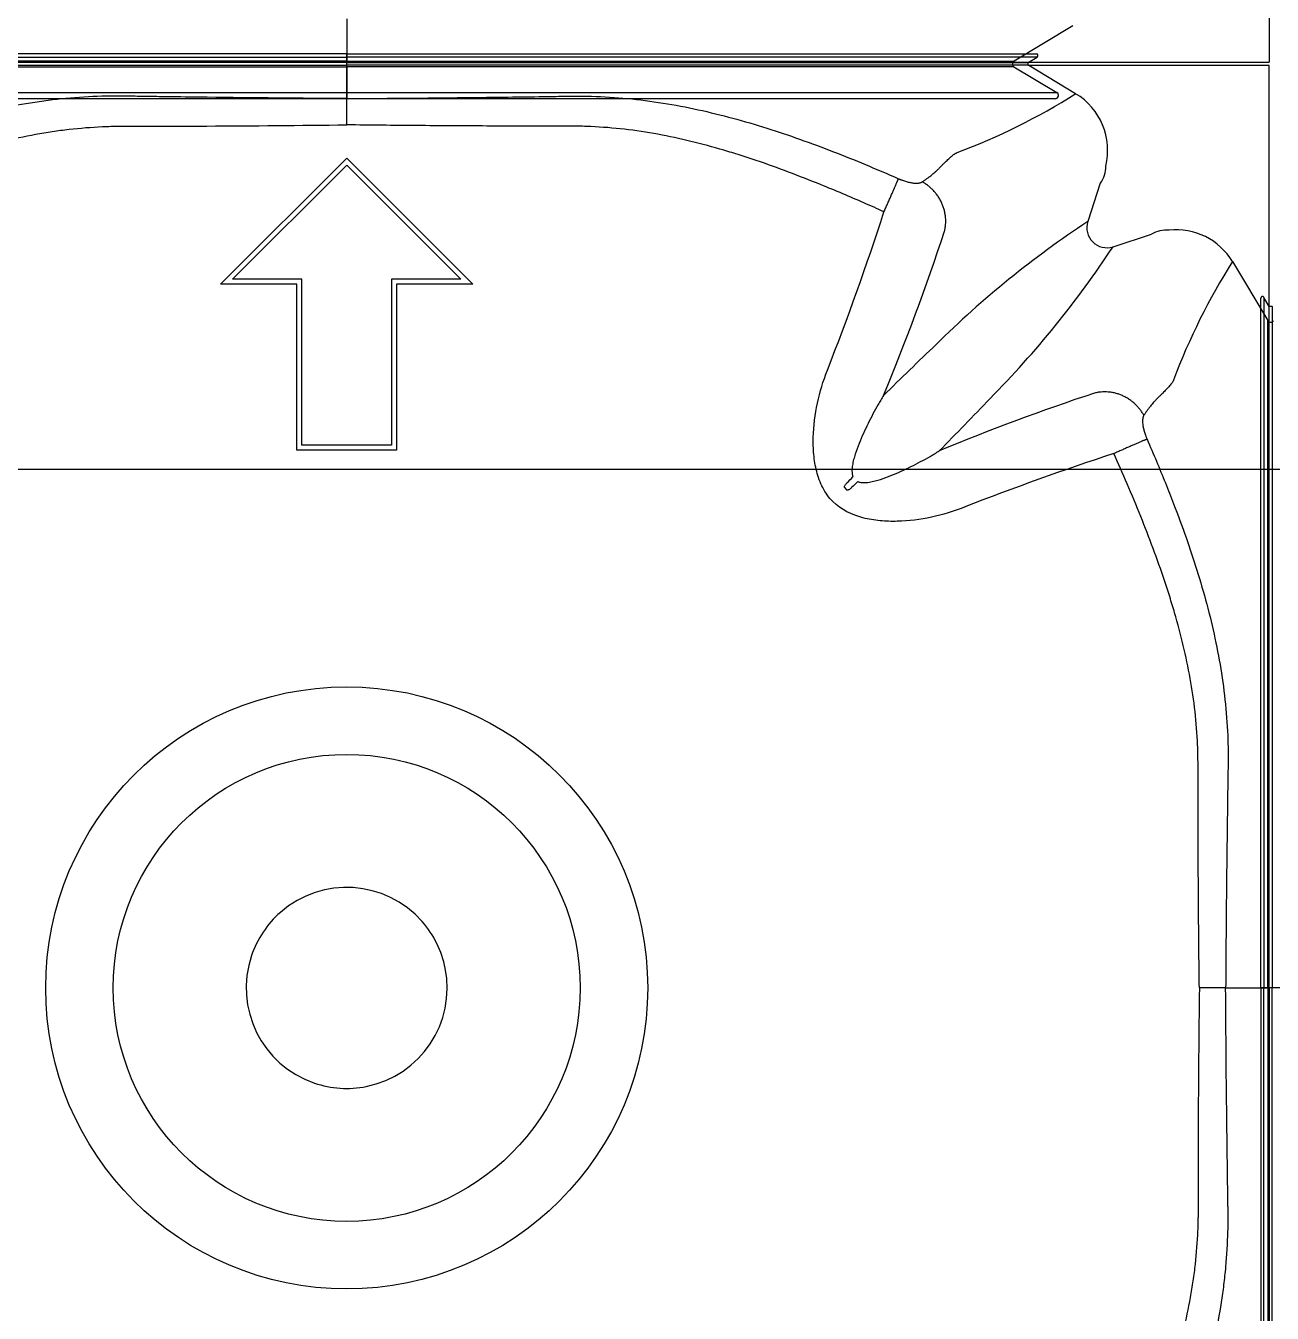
# Model space of a CAD drawing. Header units: millimetres. Extents: x -455371 to 117772, y -78417 to 116564.
# Drawn here: x -32502.9 to -32126.5, y 55917.7 to 56306.5 of the extents above; entities that cross this region are included whole.
import ezdxf

# ---------------------------------------------------------------- set-up
doc = ezdxf.new("R2010")
doc.units = ezdxf.units.MM
doc.layers.get('0').update_dxf_attribs({"color": 255})
doc.layers.add('Cls', color=7, linetype='Continuous', lineweight=25)
doc.layers.add('quote', color=5, linetype='Continuous', lineweight=15)
doc.layers.add('Contorno-Cupolex', color=3, linetype='Continuous')

# ---------------------------------------------------------------- blocks, each defined once
blk = doc.blocks.new('Cupolex H50')
at = {"layer": 'Contorno-Cupolex', "linetype": 'Continuous'}
for p, q in [((19721.008, 10220.685), (19700.221, 10220.685)), ((19721.008, 10220.685), (19741.795, 10220.685)), ((19721.008, 10220.592), (19721.008, 10220.685)), ((19721.008, 10220.428), (19721.008, 10220.592)), ((19721.008, 10220.342), (19721.008, 10220.428)), ((19721.008, 10219.339), (19721.008, 10220.342)), ((19741.548, 10220.428), (19741.822, 10220.592)), ((19741.548, 10220.342), (19741.548, 10220.428)), ((19741.56, 10220.335), (19741.548, 10220.342)), ((19741.568, 10220.335), (19741.56, 10220.335)), ((19748.808, 10220.335), (19741.568, 10220.335)), ((19742.979, 10219.487), (19741.568, 10220.335)), ((19748.808, 10212.618), (19748.808, 10220.335)), ((19721.008, 10218.547), (19721.008, 10219.339)), ((19717.208, 10213.747), (19721.008, 10217.548)), ((19721.008, 10217.548), (19724.809, 10213.747)), ((19717.57, 10213.897), (19721.008, 10217.335)), ((19717.57, 10213.896), (19721.008, 10217.334)), ((19721.008, 10217.334), (19721.008, 10217.335)), ((19721.008, 10217.335), (19724.446, 10213.897)), ((19721.008, 10217.334), (19724.446, 10213.896)), ((19743.723, 10216.79), (19743.347, 10215.632)), ((19744.105, 10214.873), (19745.264, 10215.25)), ((19747.709, 10214.424), (19748.773, 10212.653)), ((19719.508, 10213.747), (19717.208, 10213.747)), ((19717.208, 10213.746), (19717.208, 10213.747)), ((19719.508, 10213.746), (19717.208, 10213.746)), ((19719.658, 10213.897), (19717.57, 10213.897)), ((19719.508, 10208.747), (19719.508, 10213.747)), ((19719.658, 10213.896), (19719.658, 10213.897)), ((19719.658, 10208.897), (19719.658, 10213.897)), ((19719.658, 10208.896), (19719.658, 10213.896)), ((19722.358, 10213.896), (19722.358, 10213.897)), ((19724.446, 10213.897), (19722.358, 10213.897)), ((19722.358, 10213.897), (19722.358, 10208.897)), ((19722.358, 10213.896), (19722.358, 10208.896)), ((19722.508, 10213.747), (19722.508, 10208.747)), ((19724.809, 10213.747), (19722.508, 10213.747)), ((19724.808, 10213.746), (19722.508, 10213.746)), ((19724.808, 10213.746), (19724.809, 10213.747)), ((19692.858, 10192.535), (19692.858, 10213.322)), ((19693.116, 10213.074), (19692.951, 10213.348)), ((19693.201, 10213.074), (19693.116, 10213.074)), ((19693.208, 10213.087), (19693.201, 10213.074)), ((19748.808, 10212.611), (19748.808, 10212.618)), ((19719.508, 10208.746), (19719.508, 10208.747)), ((19721.008, 10208.747), (19719.508, 10208.747)), ((19721.008, 10208.746), (19719.508, 10208.746)), ((19721.008, 10208.897), (19719.658, 10208.897)), ((19722.358, 10208.897), (19721.008, 10208.897)), ((19721.008, 10208.746), (19721.008, 10208.747)), ((19722.508, 10208.747), (19721.008, 10208.747)), ((19722.508, 10208.746), (19721.008, 10208.746)), ((19722.508, 10208.746), (19722.508, 10208.747)), ((19736.013, 10207.612), (19736.085, 10207.54)), ((19692.951, 10192.535), (19692.858, 10192.535)), ((19692.858, 10192.535), (19692.858, 10171.748)), ((19693.116, 10192.535), (19692.951, 10192.535)), ((19693.201, 10192.535), (19693.116, 10192.535)), ((19694.204, 10192.535), (19693.201, 10192.535)), ((19747.5, 10192.535), (19746.707, 10192.535)), ((19747.5, 10192.535), (19748.773, 10192.535)), ((19748.944, 10192.535), (19748.773, 10192.535)), ((19748.808, 10172.452), (19748.808, 10164.735)), ((19721.008, 10166.044), (19721.008, 10164.771)), ((19742.898, 10165.834), (19741.127, 10164.77)), ((19721.008, 10164.599), (19721.008, 10164.771)), ((19741.084, 10164.735), (19741.092, 10164.735)), ((19741.092, 10164.735), (19748.808, 10164.735)), ((19721.008, 10164.599), (19721.008, 10163.821)), ((19741.119, 10164.6), (19742.416, 10163.82)), ((19721.008, 10163.635), (19699.654, 10163.635)), ((19721.008, 10163.821), (19721.008, 10163.635)), ((19742.363, 10163.635), (19721.008, 10163.635))]:
    blk.add_line(p, q, dxfattribs=at)
for radius in [9.073, 7.037]:
    blk.add_circle((19721.008, 10192.535), radius, dxfattribs=at)
for centre, radius, start, end in [((19741.796, 10220.635), 0.0499, 300.9627, 90.7224), ((19732.671, 10235.755), 19.259, 290.4679, 302.3618), ((19741.956, 10217.783), 1.987, 346.0465, 59.0112), ((19743.106, 10217.267), 0.78, 322.3447, 2.7204), ((19656.793, 10241.937), 84.511, 338.63581, 342.07511), ((19759.615, 10190.882), 29.618, 123.3171, 134.7243), ((19743.918, 10215.445), 0.601, 161.8666, 288.1334), ((19672.407, 10237.205), 70.114, 337.51574, 341.83203), ((19745.761, 10214.347), 1.031, 88.098, 118.852), ((19746.005, 10213.401), 1.987, 30.9871, 96.0571), ((19719.313, 10231.176), 29.672, 315.2861, 326.6725), ((19763.951, 10204.095), 19.248, 147.544, 159.4332), ((19692.908, 10213.323), 0.0499, 30.9627, 180.7224), ((19748.859, 10212.705), 0.1, 210.9328, 239.6717), ((19748.858, 10212.696), 0.0994, 239.7705, 329.2578), ((19823.716, 10122.806), 123.117, 133.62543, 134.65067), ((19764.872, 10146.017), 67.882, 108.3064, 112.52778), ((19651.998, 10294.545), 122.115, 315.3451, 316.37876), ((19769.413, 10131.006), 81.647, 108.03721, 111.39913), ((19677.006, 10266.071), 83.013, 315.3725, 315.55085), ((19794.544, 10148.533), 83.013, 134.44915, 134.6275), ((19721.008, 10192.535), 3.029, 41.25, 131.25), ((19721.008, 10192.535), 3.029, 131.25, 161.25), ((19721.008, 10192.535), 3.029, 11.25, 41.25), ((19721.008, 10192.535), 3.029, 161.25, 251.25), ((19721.008, 10192.535), 3.029, 281.25, 11.25), ((19721.008, 10192.535), 3.029, 251.25, 281.25), ((19741.17, 10164.685), 0.0994, 149.7705, 239.2578), ((19741.178, 10164.684), 0.1, 120.9328, 149.6717), ((19742.364, 10163.735), 0.0998, 269.2777, 59.0372)]:
    blk.add_arc(centre, radius, start, end, dxfattribs=at)
for points, knots in [([(19700.195, 10220.592), (19701.725, 10220.592), (19703.259, 10220.592), (19705.177, 10220.592), (19705.561, 10220.592), (19706.136, 10220.592), (19706.328, 10220.592), (19706.544, 10220.592), (19706.568, 10220.592), (19706.616, 10220.592), (19706.639, 10220.592), (19706.72, 10220.592), (19706.792, 10220.592), (19707.058, 10220.592), (19707.312, 10220.592), (19707.781, 10220.592), (19707.952, 10220.592), (19708.325, 10220.592), (19708.527, 10220.592), (19709.174, 10220.592), (19709.65, 10220.592), (19710.429, 10220.592), (19710.702, 10220.592), (19711.259, 10220.592), (19711.543, 10220.592), (19712.122, 10220.592), (19712.417, 10220.592), (19713.019, 10220.592), (19713.327, 10220.592), (19713.787, 10220.592), (19713.941, 10220.592), (19714.127, 10220.592), (19714.16, 10220.592), (19714.192, 10220.592)], [0, 0, 0, 0, 0.5, 0.5, 0.625, 0.625, 0.6875, 0.6875, 0.6953125, 0.6953125, 0.703125, 0.703125, 0.71875, 0.71875, 0.75, 0.75, 0.765625, 0.765625, 0.78125, 0.78125, 0.8125, 0.8125, 0.828125, 0.828125, 0.84375, 0.84375, 0.859375, 0.859375, 0.875, 0.875, 0.8828125, 0.8828125, 0.8844651, 0.8844651, 0.8844651, 0.8844651]), ([(19721.008, 10220.428), (19720.363, 10220.428), (19719.718, 10220.428), (19718.428, 10220.428), (19717.783, 10220.428), (19716.492, 10220.428), (19715.847, 10220.428), (19714.88, 10220.428), (19714.556, 10220.428), (19713.913, 10220.428), (19713.591, 10220.428), (19712.952, 10220.428), (19712.639, 10220.428), (19712.024, 10220.428), (19711.722, 10220.428), (19711.13, 10220.428), (19710.838, 10220.428), (19710.284, 10220.428), (19710.017, 10220.428), (19709.258, 10220.428), (19708.791, 10220.428), (19708.202, 10220.428), (19708.022, 10220.428), (19707.695, 10220.428), (19707.548, 10220.428), (19707.166, 10220.428), (19706.998, 10220.428), (19706.8, 10220.428), (19706.698, 10220.428), (19706.497, 10220.428), (19706.397, 10220.428), (19706.196, 10220.428), (19706.096, 10220.428), (19705.795, 10220.428), (19705.594, 10220.428), (19705.192, 10220.428), (19704.992, 10220.428), (19704.389, 10220.428), (19703.988, 10220.428), (19703.185, 10220.428), (19702.784, 10220.428), (19701.744, 10220.428), (19701.106, 10220.428), (19700.469, 10220.428)], [0, 0, 0, 0, 0.032927, 0.032927, 0.065853, 0.065853, 0.09878, 0.09878, 0.115243, 0.115243, 0.131706, 0.131706, 0.14817, 0.14817, 0.164633, 0.164633, 0.181096, 0.181096, 0.197559, 0.197559, 0.230486, 0.230486, 0.246949, 0.246949, 0.263413, 0.263413, 0.296339, 0.296339, 0.329266, 0.329266, 0.362192, 0.362192, 0.395119, 0.395119, 0.460972, 0.460972, 0.526825, 0.526825, 0.658531, 0.658531, 0.790238, 0.790238, 1, 1, 1, 1]), ([(19700.469, 10220.342), (19701.106, 10220.342), (19701.744, 10220.342), (19702.784, 10220.342), (19703.185, 10220.342), (19703.988, 10220.342), (19704.389, 10220.342), (19704.992, 10220.342), (19705.192, 10220.342), (19705.594, 10220.342), (19705.795, 10220.342), (19706.096, 10220.342), (19706.196, 10220.342), (19706.397, 10220.342), (19706.497, 10220.342), (19706.698, 10220.342), (19706.8, 10220.342), (19706.998, 10220.342), (19707.166, 10220.342), (19707.548, 10220.342), (19707.695, 10220.342), (19708.022, 10220.342), (19708.202, 10220.342), (19708.791, 10220.342), (19709.258, 10220.342), (19710.017, 10220.342), (19710.284, 10220.342), (19710.838, 10220.342), (19711.13, 10220.342), (19711.722, 10220.342), (19712.024, 10220.342), (19712.639, 10220.342), (19712.952, 10220.342), (19713.591, 10220.342), (19713.913, 10220.342), (19714.556, 10220.342), (19714.88, 10220.342), (19715.847, 10220.342), (19716.492, 10220.342), (19717.783, 10220.342), (19718.428, 10220.342), (19719.718, 10220.342), (19720.363, 10220.342), (19721.008, 10220.342)], [0, 0, 0, 0, 0.209762, 0.209762, 0.341469, 0.341469, 0.473175, 0.473175, 0.539028, 0.539028, 0.604881, 0.604881, 0.637808, 0.637808, 0.670734, 0.670734, 0.703661, 0.703661, 0.736587, 0.736587, 0.753051, 0.753051, 0.769514, 0.769514, 0.802441, 0.802441, 0.818904, 0.818904, 0.835367, 0.835367, 0.85183, 0.85183, 0.868294, 0.868294, 0.884757, 0.884757, 0.90122, 0.90122, 0.934147, 0.934147, 0.967073, 0.967073, 1, 1, 1, 1]), ([(19714.192, 10220.592), (19714.313, 10220.592), (19714.434, 10220.592), (19714.863, 10220.592), (19715.17, 10220.592), (19716.092, 10220.592), (19716.706, 10220.592), (19718.55, 10220.592), (19719.779, 10220.592), (19721.008, 10220.592)], [0.8844651, 0.8844651, 0.8844651, 0.8844651, 0.890625, 0.890625, 0.90625, 0.90625, 0.9375, 0.9375, 1, 1, 1, 1]), ([(19727.856, 10220.592), (19727.725, 10220.592), (19727.593, 10220.592), (19727.154, 10220.592), (19726.847, 10220.592), (19725.925, 10220.592), (19725.31, 10220.592), (19723.467, 10220.592), (19722.237, 10220.592), (19721.008, 10220.592)], [0.8839302, 0.8839302, 0.8839302, 0.8839302, 0.890625, 0.890625, 0.90625, 0.90625, 0.9375, 0.9375, 1, 1, 1, 1]), ([(19721.008, 10220.428), (19722.289, 10220.428), (19723.57, 10220.428), (19725.492, 10220.428), (19726.132, 10220.428), (19726.933, 10220.428), (19727.094, 10220.428), (19727.415, 10220.428), (19727.577, 10220.428), (19727.864, 10220.428), (19727.987, 10220.428), (19728.24, 10220.428), (19728.37, 10220.428), (19729.01, 10220.428), (19729.496, 10220.428), (19730.446, 10220.428), (19730.912, 10220.428), (19732.235, 10220.428), (19733.016, 10220.428), (19733.944, 10220.428), (19734.213, 10220.428), (19734.655, 10220.428), (19734.829, 10220.428), (19734.99, 10220.428), (19735.02, 10220.428), (19735.059, 10220.428), (19735.071, 10220.428), (19735.095, 10220.428), (19735.107, 10220.428), (19735.166, 10220.428), (19735.216, 10220.428), (19735.367, 10220.428), (19735.468, 10220.428), (19735.97, 10220.428), (19736.373, 10220.428), (19738.384, 10220.428), (19739.993, 10220.428), (19741.548, 10220.428)], [0, 0, 0, 0, 0.0625, 0.0625, 0.09375, 0.09375, 0.101563, 0.101563, 0.109375, 0.109375, 0.117188, 0.117188, 0.125, 0.125, 0.15625, 0.15625, 0.1875, 0.1875, 0.25, 0.25, 0.28125, 0.28125, 0.3125, 0.3125, 0.320312, 0.320312, 0.324219, 0.324219, 0.328125, 0.328125, 0.34375, 0.34375, 0.375, 0.375, 0.5, 0.5, 1, 1, 1, 1]), ([(19741.548, 10220.342), (19739.993, 10220.342), (19738.384, 10220.342), (19736.373, 10220.342), (19735.97, 10220.342), (19735.468, 10220.342), (19735.367, 10220.342), (19735.216, 10220.342), (19735.166, 10220.342), (19735.107, 10220.342), (19735.095, 10220.342), (19735.071, 10220.342), (19735.059, 10220.342), (19735.02, 10220.342), (19734.99, 10220.342), (19734.829, 10220.342), (19734.655, 10220.342), (19734.213, 10220.342), (19733.944, 10220.342), (19733.016, 10220.342), (19732.235, 10220.342), (19730.912, 10220.342), (19730.446, 10220.342), (19729.496, 10220.342), (19729.01, 10220.342), (19728.37, 10220.342), (19728.24, 10220.342), (19727.987, 10220.342), (19727.864, 10220.342), (19727.577, 10220.342), (19727.415, 10220.342), (19727.094, 10220.342), (19726.933, 10220.342), (19726.132, 10220.342), (19725.492, 10220.342), (19723.57, 10220.342), (19722.289, 10220.342), (19721.008, 10220.342)], [0, 0, 0, 0, 0.5, 0.5, 0.625, 0.625, 0.65625, 0.65625, 0.671875, 0.671875, 0.675781, 0.675781, 0.679687, 0.679687, 0.6875, 0.6875, 0.71875, 0.71875, 0.75, 0.75, 0.8125, 0.8125, 0.84375, 0.84375, 0.875, 0.875, 0.882812, 0.882812, 0.890625, 0.890625, 0.898437, 0.898437, 0.90625, 0.90625, 0.9375, 0.9375, 1, 1, 1, 1]), ([(19741.822, 10220.592), (19740.292, 10220.592), (19738.758, 10220.592), (19736.839, 10220.592), (19736.456, 10220.592), (19735.88, 10220.592), (19735.689, 10220.592), (19735.473, 10220.592), (19735.449, 10220.592), (19735.401, 10220.592), (19735.378, 10220.592), (19735.297, 10220.592), (19735.225, 10220.592), (19734.958, 10220.592), (19734.705, 10220.592), (19734.236, 10220.592), (19734.065, 10220.592), (19733.692, 10220.592), (19733.489, 10220.592), (19732.842, 10220.592), (19732.366, 10220.592), (19731.587, 10220.592), (19731.315, 10220.592), (19730.758, 10220.592), (19730.474, 10220.592), (19729.895, 10220.592), (19729.6, 10220.592), (19728.998, 10220.592), (19728.69, 10220.592), (19728.229, 10220.592), (19728.076, 10220.592), (19727.9, 10220.592), (19727.878, 10220.592), (19727.856, 10220.592)], [0, 0, 0, 0, 0.5, 0.5, 0.625, 0.625, 0.6875, 0.6875, 0.6953125, 0.6953125, 0.703125, 0.703125, 0.71875, 0.71875, 0.75, 0.75, 0.765625, 0.765625, 0.78125, 0.78125, 0.8125, 0.8125, 0.828125, 0.828125, 0.84375, 0.84375, 0.859375, 0.859375, 0.875, 0.875, 0.8828125, 0.8828125, 0.8839302, 0.8839302, 0.8839302, 0.8839302]), ([(19721.008, 10219.339), (19719.605, 10219.347), (19718.202, 10219.36), (19716.448, 10219.382), (19716.098, 10219.387), (19715.572, 10219.394), (19715.396, 10219.396), (19715.046, 10219.401), (19714.87, 10219.404), (19714.608, 10219.408), (19714.52, 10219.409), (19714.344, 10219.412), (19714.256, 10219.413), (19714.121, 10219.414), (19714.076, 10219.414), (19713.986, 10219.414), (19713.941, 10219.414), (19713.806, 10219.413), (19713.716, 10219.411), (19713.266, 10219.398), (19712.907, 10219.376), (19712.368, 10219.325), (19712.189, 10219.305), (19711.831, 10219.259), (19711.652, 10219.233), (19711.117, 10219.148), (19710.765, 10219.08), (19709.714, 10218.851), (19709.026, 10218.662), (19708.006, 10218.34), (19707.669, 10218.227), (19706.999, 10217.989), (19706.666, 10217.865), (19705.676, 10217.481), (19705.024, 10217.208), (19704.378, 10216.925)], [0, 0, 0, 0, 0.25, 0.25, 0.3125, 0.3125, 0.34375, 0.34375, 0.375, 0.375, 0.390625, 0.390625, 0.40625, 0.40625, 0.414062, 0.414062, 0.421875, 0.421875, 0.4375, 0.4375, 0.5, 0.5, 0.53125, 0.53125, 0.5625, 0.5625, 0.625, 0.625, 0.75, 0.75, 0.8125, 0.8125, 0.875, 0.875, 1, 1, 1, 1]), ([(19721.008, 10219.339), (19721.473, 10219.342), (19722.405, 10219.348), (19723.808, 10219.361), (19725.098, 10219.376), (19726.27, 10219.391), (19727.059, 10219.402), (19727.585, 10219.411), (19727.942, 10219.416), (19728.571, 10219.41), (19729.471, 10219.354), (19730.543, 10219.215), (19731.953, 10218.947), (19733.325, 10218.57), (19734.676, 10218.116), (19735.665, 10217.748), (19736.658, 10217.349), (19737.307, 10217.069), (19737.639, 10216.925)], [0, 0, 0, 0, 0.081858, 0.164277, 0.247255, 0.309067, 0.370865, 0.386322, 0.40194, 0.433686, 0.497156, 0.560794, 0.624159, 0.750052, 0.811351, 0.87539, 0.93616, 1, 1, 1, 1]), ([(19704.814, 10215.927), (19705.448, 10216.212), (19706.084, 10216.487), (19707.045, 10216.876), (19707.367, 10217.003), (19708.013, 10217.245), (19708.338, 10217.362), (19709.314, 10217.692), (19709.97, 10217.889), (19710.963, 10218.13), (19711.295, 10218.201), (19711.798, 10218.293), (19711.966, 10218.321), (19712.302, 10218.372), (19712.47, 10218.394), (19712.975, 10218.452), (19713.311, 10218.479), (19713.733, 10218.498), (19713.817, 10218.501), (19713.944, 10218.504), (19713.986, 10218.505), (19714.07, 10218.507), (19714.112, 10218.507), (19714.239, 10218.508), (19714.326, 10218.508), (19714.501, 10218.508), (19714.589, 10218.508), (19714.853, 10218.508), (19715.029, 10218.508), (19715.381, 10218.508), (19715.557, 10218.509), (19716.084, 10218.51), (19716.436, 10218.511), (19718.195, 10218.519), (19719.602, 10218.53), (19721.008, 10218.547)], [0, 0, 0, 0, 0.125, 0.125, 0.1875, 0.1875, 0.25, 0.25, 0.375, 0.375, 0.4375, 0.4375, 0.46875, 0.46875, 0.5, 0.5, 0.5625, 0.5625, 0.578125, 0.578125, 0.585938, 0.585938, 0.59375, 0.59375, 0.609375, 0.609375, 0.625, 0.625, 0.65625, 0.65625, 0.6875, 0.6875, 0.75, 0.75, 1, 1, 1, 1]), ([(19737.202, 10215.927), (19737.002, 10216.017), (19736.59, 10216.2), (19735.953, 10216.474), (19735.197, 10216.788), (19734.329, 10217.128), (19733.518, 10217.419), (19732.865, 10217.634), (19732.211, 10217.835), (19731.388, 10218.058), (19730.389, 10218.273), (19729.382, 10218.425), (19728.537, 10218.493), (19727.988, 10218.507), (19727.733, 10218.508), (19727.559, 10218.508), (19727.076, 10218.508), (19726.285, 10218.509), (19724.877, 10218.513), (19723.471, 10218.522), (19722.064, 10218.535), (19721.36, 10218.543), (19721.008, 10218.547)], [0, 0, 0, 0, 0.039685, 0.081401, 0.12514, 0.187502, 0.249718, 0.280702, 0.311603, 0.373204, 0.434675, 0.49602, 0.557011, 0.587479, 0.595205, 0.603053, 0.61891, 0.682454, 0.745963, 0.872985, 0.936476, 1, 1, 1, 1]), ([(19738.355, 10216.828), (19738.368, 10216.837), (19738.393, 10216.854), (19738.429, 10216.879), (19738.464, 10216.904), (19738.498, 10216.928), (19738.531, 10216.953), (19738.585, 10216.993), (19738.657, 10217.049), (19738.741, 10217.12), (19738.817, 10217.19), (19738.878, 10217.251), (19738.92, 10217.297), (19738.952, 10217.33), (19738.981, 10217.359), (19739.023, 10217.4), (19739.074, 10217.45), (19739.131, 10217.503), (19739.184, 10217.552), (19739.249, 10217.611), (19739.309, 10217.659), (19739.358, 10217.689), (19739.382, 10217.701), (19739.395, 10217.708), (19739.402, 10217.71), (19739.405, 10217.712)], [0, 0, 0, 0, 0.020834, 0.041499, 0.061995, 0.082327, 0.102494, 0.1225, 0.183394, 0.244692, 0.305517, 0.365952, 0.407549, 0.429262, 0.459619, 0.493771, 0.556586, 0.619732, 0.683579, 0.744962, 0.871925, 0.935861, 0.967747, 0.983808, 1, 1, 1, 1]), ([(19737.639, 10216.925), (19737.647, 10216.921), (19737.663, 10216.914), (19737.687, 10216.904), (19737.711, 10216.895), (19737.735, 10216.885), (19737.771, 10216.872), (19737.819, 10216.856), (19737.896, 10216.832), (19737.99, 10216.809), (19738.091, 10216.793), (19738.18, 10216.787), (19738.242, 10216.791), (19738.284, 10216.798), (19738.311, 10216.806), (19738.335, 10216.816), (19738.349, 10216.824), (19738.355, 10216.828)], [0, 0, 0, 0, 0.025114, 0.050251, 0.075451, 0.100753, 0.126198, 0.189041, 0.252473, 0.377155, 0.504216, 0.628011, 0.754462, 0.81453, 0.875317, 0.937064, 1, 1, 1, 1]), ([(19692.951, 10213.348), (19692.951, 10211.819), (19692.951, 10210.284), (19692.951, 10208.366), (19692.951, 10207.982), (19692.951, 10207.407), (19692.951, 10207.215), (19692.951, 10206.999), (19692.951, 10206.975), (19692.951, 10206.928), (19692.951, 10206.905), (19692.951, 10206.823), (19692.951, 10206.751), (19692.951, 10206.485), (19692.951, 10206.231), (19692.951, 10205.762), (19692.951, 10205.591), (19692.951, 10205.219), (19692.951, 10205.016), (19692.951, 10204.369), (19692.951, 10203.893), (19692.951, 10203.114), (19692.951, 10202.842), (19692.951, 10202.285), (19692.951, 10202.001), (19692.951, 10201.421), (19692.951, 10201.126), (19692.951, 10200.525), (19692.951, 10200.217), (19692.951, 10199.756), (19692.951, 10199.602), (19692.951, 10199.427), (19692.951, 10199.405), (19692.951, 10199.383)], [0, 0, 0, 0, 0.5, 0.5, 0.625, 0.625, 0.6875, 0.6875, 0.6953125, 0.6953125, 0.703125, 0.703125, 0.71875, 0.71875, 0.75, 0.75, 0.765625, 0.765625, 0.78125, 0.78125, 0.8125, 0.8125, 0.828125, 0.828125, 0.84375, 0.84375, 0.859375, 0.859375, 0.875, 0.875, 0.8828125, 0.8828125, 0.8839302, 0.8839302, 0.8839302, 0.8839302]), ([(19693.116, 10192.535), (19693.116, 10193.816), (19693.116, 10195.097), (19693.116, 10197.018), (19693.116, 10197.659), (19693.116, 10198.46), (19693.116, 10198.621), (19693.116, 10198.942), (19693.116, 10199.104), (19693.116, 10199.39), (19693.116, 10199.514), (19693.116, 10199.767), (19693.116, 10199.896), (19693.116, 10200.537), (19693.116, 10201.023), (19693.116, 10201.973), (19693.116, 10202.439), (19693.116, 10203.761), (19693.116, 10204.543), (19693.116, 10205.471), (19693.116, 10205.74), (19693.116, 10206.182), (19693.116, 10206.355), (19693.116, 10206.517), (19693.116, 10206.547), (19693.116, 10206.586), (19693.116, 10206.598), (19693.116, 10206.622), (19693.116, 10206.633), (19693.116, 10206.693), (19693.116, 10206.743), (19693.116, 10206.894), (19693.116, 10206.994), (19693.116, 10207.497), (19693.116, 10207.899), (19693.116, 10209.911), (19693.116, 10211.52), (19693.116, 10213.074)], [0, 0, 0, 0, 0.0625, 0.0625, 0.09375, 0.09375, 0.101562, 0.101562, 0.109375, 0.109375, 0.117187, 0.117187, 0.125, 0.125, 0.15625, 0.15625, 0.1875, 0.1875, 0.25, 0.25, 0.28125, 0.28125, 0.3125, 0.3125, 0.320312, 0.320312, 0.324219, 0.324219, 0.328125, 0.328125, 0.34375, 0.34375, 0.375, 0.375, 0.5, 0.5, 1, 1, 1, 1]), ([(19693.201, 10213.074), (19693.201, 10211.52), (19693.201, 10209.911), (19693.201, 10207.899), (19693.201, 10207.497), (19693.201, 10206.994), (19693.201, 10206.894), (19693.201, 10206.743), (19693.201, 10206.693), (19693.201, 10206.633), (19693.201, 10206.622), (19693.201, 10206.598), (19693.201, 10206.586), (19693.201, 10206.547), (19693.201, 10206.517), (19693.201, 10206.355), (19693.201, 10206.182), (19693.201, 10205.74), (19693.201, 10205.471), (19693.201, 10204.543), (19693.201, 10203.761), (19693.201, 10202.439), (19693.201, 10201.973), (19693.201, 10201.023), (19693.201, 10200.537), (19693.201, 10199.896), (19693.201, 10199.767), (19693.201, 10199.514), (19693.201, 10199.39), (19693.201, 10199.104), (19693.201, 10198.942), (19693.201, 10198.621), (19693.201, 10198.46), (19693.201, 10197.659), (19693.201, 10197.018), (19693.201, 10195.097), (19693.201, 10193.816), (19693.201, 10192.535)], [0, 0, 0, 0, 0.5, 0.5, 0.625, 0.625, 0.65625, 0.65625, 0.671875, 0.671875, 0.675781, 0.675781, 0.679688, 0.679688, 0.6875, 0.6875, 0.71875, 0.71875, 0.75, 0.75, 0.8125, 0.8125, 0.84375, 0.84375, 0.875, 0.875, 0.882813, 0.882813, 0.890625, 0.890625, 0.898438, 0.898438, 0.90625, 0.90625, 0.9375, 0.9375, 1, 1, 1, 1]), ([(19748.773, 10197.227), (19748.773, 10197.476), (19748.773, 10197.725), (19748.773, 10198.276), (19748.773, 10198.579), (19748.773, 10199.183), (19748.773, 10199.485), (19748.773, 10200.088), (19748.773, 10200.39), (19748.773, 10200.988), (19748.773, 10201.279), (19748.773, 10201.848), (19748.773, 10202.126), (19748.773, 10202.668), (19748.773, 10202.933), (19748.773, 10203.687), (19748.773, 10204.141), (19748.773, 10204.948), (19748.773, 10205.286), (19748.773, 10205.693), (19748.773, 10205.813), (19748.773, 10206.011), (19748.773, 10206.089), (19748.773, 10206.182), (19748.773, 10206.207), (19748.773, 10206.254), (19748.773, 10206.278), (19748.773, 10206.348), (19748.773, 10206.396), (19748.773, 10206.631), (19748.773, 10206.819), (19748.773, 10207.385), (19748.773, 10207.761), (19748.773, 10209.646), (19748.773, 10211.153), (19748.773, 10212.653)], [0.0808693, 0.0808693, 0.0808693, 0.0808693, 0.09375, 0.09375, 0.109375, 0.109375, 0.125, 0.125, 0.140625, 0.140625, 0.15625, 0.15625, 0.171875, 0.171875, 0.1875, 0.1875, 0.21875, 0.21875, 0.25, 0.25, 0.265625, 0.265625, 0.28125, 0.28125, 0.2890625, 0.2890625, 0.296875, 0.296875, 0.3125, 0.3125, 0.375, 0.375, 0.5, 0.5, 1, 1, 1, 1]), ([(19739.624, 10207.024), (19739.3, 10206.895), (19738.97, 10206.795), (19738.296, 10206.65), (19737.949, 10206.606), (19737.429, 10206.593), (19737.256, 10206.598), (19736.91, 10206.631), (19736.737, 10206.659), (19736.234, 10206.789), (19735.91, 10206.944), (19735.538, 10207.317), (19735.438, 10207.458), (19735.276, 10207.768), (19735.218, 10207.933), (19735.131, 10208.268), (19735.103, 10208.441), (19735.071, 10208.786), (19735.066, 10208.958), (19735.079, 10209.475), (19735.123, 10209.82), (19735.268, 10210.497), (19735.368, 10210.828), (19735.497, 10211.15)], [0, 0, 0, 0, 0.125, 0.125, 0.25, 0.25, 0.3125, 0.3125, 0.375, 0.375, 0.5, 0.5, 0.5625, 0.5625, 0.625, 0.625, 0.6875, 0.6875, 0.75, 0.75, 0.875, 0.875, 1, 1, 1, 1]), ([(19745.929, 10210.856), (19745.928, 10210.853), (19745.925, 10210.846), (19745.919, 10210.833), (19745.906, 10210.809), (19745.876, 10210.759), (19745.825, 10210.696), (19745.76, 10210.625), (19745.708, 10210.569), (19745.655, 10210.514), (19745.61, 10210.469), (19745.57, 10210.428), (19745.538, 10210.397), (19745.505, 10210.365), (19745.458, 10210.322), (19745.399, 10210.263), (19745.337, 10210.194), (19745.283, 10210.129), (19745.235, 10210.07), (19745.186, 10210.007), (19745.137, 10209.939), (19745.086, 10209.868), (19745.052, 10209.817), (19745.035, 10209.792)], [0, 0, 0, 0, 0.016011, 0.032224, 0.064149, 0.128117, 0.255099, 0.326832, 0.398509, 0.451594, 0.506571, 0.540692, 0.57148, 0.599734, 0.634041, 0.695795, 0.755398, 0.795322, 0.835569, 0.876151, 0.917076, 0.958355, 1, 1, 1, 1]), ([(19737.192, 10210.392), (19737.178, 10210.369), (19737.164, 10210.346), (19737.136, 10210.3), (19737.122, 10210.277), (19737.081, 10210.208), (19737.054, 10210.162), (19736.974, 10210.023), (19736.922, 10209.928), (19736.769, 10209.642), (19736.672, 10209.447), (19736.535, 10209.145), (19736.492, 10209.043), (19736.409, 10208.835), (19736.37, 10208.73), (19736.318, 10208.568), (19736.302, 10208.513), (19736.273, 10208.402), (19736.261, 10208.346), (19736.242, 10208.232), (19736.236, 10208.174), (19736.237, 10208.085), (19736.239, 10208.056), (19736.248, 10207.997), (19736.255, 10207.967), (19736.267, 10207.939)], [0, 0, 0, 0, 0.03125, 0.03125, 0.0625, 0.0625, 0.125, 0.125, 0.25, 0.25, 0.5, 0.5, 0.625, 0.625, 0.75, 0.75, 0.8125, 0.8125, 0.875, 0.875, 0.9375, 0.9375, 0.96875, 0.96875, 1, 1, 1, 1]), ([(19745.035, 10209.792), (19745.033, 10209.789), (19745.029, 10209.782), (19745.023, 10209.771), (19745.018, 10209.759), (19745.013, 10209.747), (19745.009, 10209.733), (19745.006, 10209.719), (19745.003, 10209.704), (19744.997, 10209.672), (19744.994, 10209.616), (19744.999, 10209.527), (19745.015, 10209.425), (19745.038, 10209.332), (19745.062, 10209.254), (19745.08, 10209.201), (19745.097, 10209.154), (19745.113, 10209.114), (19745.124, 10209.087), (19745.13, 10209.074)], [0, 0, 0, 0, 0.031543, 0.062759, 0.093676, 0.12432, 0.154721, 0.184907, 0.214908, 0.244754, 0.371276, 0.495222, 0.622346, 0.74714, 0.810652, 0.87359, 0.915985, 0.958061, 1, 1, 1, 1]), ([(19745.13, 10209.074), (19745.226, 10208.852), (19745.415, 10208.415), (19745.683, 10207.765), (19745.984, 10207), (19746.307, 10206.125), (19746.754, 10204.783), (19747.123, 10203.419), (19747.385, 10202.017), (19747.519, 10200.951), (19747.572, 10200.056), (19747.576, 10199.431), (19747.571, 10199.077), (19747.562, 10198.553), (19747.552, 10197.768), (19747.533, 10196.369), (19747.514, 10194.625), (19747.505, 10193.229), (19747.5, 10192.535)], [0, 0, 0, 0, 0.042924, 0.084471, 0.124692, 0.188647, 0.249907, 0.375615, 0.438991, 0.50263, 0.566109, 0.597857, 0.613444, 0.628905, 0.690742, 0.752592, 0.876921, 1, 1, 1, 1]), ([(19736.412, 10207.794), (19736.441, 10207.782), (19736.47, 10207.775), (19736.53, 10207.765), (19736.56, 10207.763), (19736.648, 10207.763), (19736.706, 10207.769), (19736.82, 10207.788), (19736.877, 10207.8), (19736.988, 10207.829), (19737.042, 10207.845), (19737.204, 10207.897), (19737.309, 10207.936), (19737.516, 10208.018), (19737.618, 10208.062), (19737.919, 10208.198), (19738.115, 10208.295), (19738.402, 10208.448), (19738.496, 10208.5), (19738.636, 10208.581), (19738.682, 10208.608), (19738.751, 10208.649), (19738.774, 10208.663), (19738.819, 10208.691), (19738.842, 10208.705), (19738.865, 10208.719)], [0, 0, 0, 0, 0.03125, 0.03125, 0.0625, 0.0625, 0.125, 0.125, 0.1875, 0.1875, 0.25, 0.25, 0.375, 0.375, 0.5, 0.5, 0.75, 0.75, 0.875, 0.875, 0.9375, 0.9375, 0.96875, 0.96875, 1, 1, 1, 1]), ([(19746.707, 10192.535), (19746.703, 10192.885), (19746.695, 10193.585), (19746.682, 10194.984), (19746.673, 10196.383), (19746.669, 10197.783), (19746.667, 10198.57), (19746.668, 10199.094), (19746.668, 10199.435), (19746.655, 10200.025), (19746.59, 10200.865), (19746.442, 10201.867), (19746.232, 10202.86), (19746.013, 10203.678), (19745.816, 10204.328), (19745.606, 10204.976), (19745.319, 10205.782), (19744.941, 10206.753), (19744.545, 10207.706), (19744.267, 10208.337), (19744.133, 10208.64)], [0, 0, 0, 0, 0.063564, 0.127097, 0.254201, 0.31775, 0.381331, 0.397214, 0.41286, 0.44336, 0.504368, 0.565708, 0.627174, 0.688693, 0.719527, 0.750429, 0.81247, 0.874829, 0.93973, 1, 1, 1, 1]), ([(19736.013, 10207.612), (19736.01, 10207.614), (19736.009, 10207.618), (19736.008, 10207.625), (19736.008, 10207.629), (19736.01, 10207.64), (19736.012, 10207.647), (19736.02, 10207.666), (19736.027, 10207.679), (19736.049, 10207.714), (19736.066, 10207.735), (19736.086, 10207.755)], [0, 0, 0, 0, 0.0625, 0.0625, 0.125, 0.125, 0.25, 0.25, 0.5, 0.5, 1, 1, 1, 1]), ([(19736.228, 10207.612), (19736.209, 10207.593), (19736.187, 10207.576), (19736.152, 10207.554), (19736.14, 10207.547), (19736.12, 10207.539), (19736.113, 10207.537), (19736.102, 10207.535), (19736.099, 10207.535), (19736.091, 10207.536), (19736.088, 10207.537), (19736.085, 10207.54)], [0, 0, 0, 0, 0.5, 0.5, 0.75, 0.75, 0.875, 0.875, 0.9375, 0.9375, 1, 1, 1, 1]), ([(19692.951, 10199.383), (19692.951, 10199.251), (19692.951, 10199.12), (19692.951, 10198.681), (19692.951, 10198.373), (19692.951, 10197.452), (19692.951, 10196.837), (19692.951, 10194.993), (19692.951, 10193.764), (19692.951, 10192.535)], [0.8839302, 0.8839302, 0.8839302, 0.8839302, 0.890625, 0.890625, 0.90625, 0.90625, 0.9375, 0.9375, 1, 1, 1, 1]), ([(19748.773, 10192.535), (19748.773, 10193.744), (19748.773, 10194.952), (19748.773, 10196.516), (19748.773, 10196.872), (19748.773, 10197.227)], [0, 0, 0, 0, 0.0625, 0.0625, 0.08086931, 0.08086931, 0.08086931, 0.08086931]), ([(19692.951, 10185.719), (19692.951, 10185.84), (19692.951, 10185.961), (19692.951, 10186.389), (19692.951, 10186.697), (19692.951, 10187.619), (19692.951, 10188.233), (19692.951, 10190.077), (19692.951, 10191.306), (19692.951, 10192.535)], [0.8844651, 0.8844651, 0.8844651, 0.8844651, 0.890625, 0.890625, 0.90625, 0.90625, 0.9375, 0.9375, 1, 1, 1, 1]), ([(19693.116, 10192.535), (19693.116, 10191.89), (19693.116, 10191.245), (19693.116, 10189.955), (19693.116, 10189.309), (19693.116, 10188.019), (19693.116, 10187.374), (19693.116, 10186.406), (19693.116, 10186.083), (19693.116, 10185.44), (19693.116, 10185.117), (19693.116, 10184.478), (19693.116, 10184.165), (19693.116, 10183.551), (19693.116, 10183.249), (19693.116, 10182.657), (19693.116, 10182.365), (19693.116, 10181.811), (19693.116, 10181.544), (19693.116, 10180.784), (19693.116, 10180.317), (19693.116, 10179.729), (19693.116, 10179.548), (19693.116, 10179.222), (19693.116, 10179.074), (19693.116, 10178.693), (19693.116, 10178.525), (19693.116, 10178.326), (19693.116, 10178.225), (19693.116, 10178.024), (19693.116, 10177.924), (19693.116, 10177.723), (19693.116, 10177.623), (19693.116, 10177.321), (19693.116, 10177.121), (19693.116, 10176.719), (19693.116, 10176.518), (19693.116, 10175.916), (19693.116, 10175.515), (19693.116, 10174.712), (19693.116, 10174.311), (19693.116, 10173.271), (19693.116, 10172.633), (19693.116, 10171.996)], [0, 0, 0, 0, 0.032927, 0.032927, 0.065853, 0.065853, 0.09878, 0.09878, 0.115243, 0.115243, 0.131706, 0.131706, 0.14817, 0.14817, 0.164633, 0.164633, 0.181096, 0.181096, 0.197559, 0.197559, 0.230486, 0.230486, 0.246949, 0.246949, 0.263413, 0.263413, 0.296339, 0.296339, 0.329266, 0.329266, 0.362192, 0.362192, 0.395119, 0.395119, 0.460972, 0.460972, 0.526825, 0.526825, 0.658531, 0.658531, 0.790238, 0.790238, 1, 1, 1, 1]), ([(19693.201, 10171.996), (19693.201, 10172.633), (19693.201, 10173.271), (19693.201, 10174.311), (19693.201, 10174.712), (19693.201, 10175.515), (19693.201, 10175.916), (19693.201, 10176.518), (19693.201, 10176.719), (19693.201, 10177.121), (19693.201, 10177.321), (19693.201, 10177.623), (19693.201, 10177.723), (19693.201, 10177.924), (19693.201, 10178.024), (19693.201, 10178.225), (19693.201, 10178.326), (19693.201, 10178.525), (19693.201, 10178.693), (19693.201, 10179.074), (19693.201, 10179.222), (19693.201, 10179.548), (19693.201, 10179.729), (19693.201, 10180.317), (19693.201, 10180.784), (19693.201, 10181.544), (19693.201, 10181.811), (19693.201, 10182.365), (19693.201, 10182.657), (19693.201, 10183.249), (19693.201, 10183.551), (19693.201, 10184.165), (19693.201, 10184.478), (19693.201, 10185.117), (19693.201, 10185.44), (19693.201, 10186.083), (19693.201, 10186.406), (19693.201, 10187.374), (19693.201, 10188.019), (19693.201, 10189.309), (19693.201, 10189.955), (19693.201, 10191.245), (19693.201, 10191.89), (19693.201, 10192.535)], [0, 0, 0, 0, 0.209762, 0.209762, 0.341469, 0.341469, 0.473175, 0.473175, 0.539028, 0.539028, 0.604881, 0.604881, 0.637808, 0.637808, 0.670734, 0.670734, 0.703661, 0.703661, 0.736587, 0.736587, 0.753051, 0.753051, 0.769514, 0.769514, 0.802441, 0.802441, 0.818904, 0.818904, 0.835367, 0.835367, 0.85183, 0.85183, 0.868294, 0.868294, 0.884757, 0.884757, 0.90122, 0.90122, 0.934147, 0.934147, 0.967073, 0.967073, 1, 1, 1, 1]), ([(19746.707, 10192.535), (19746.69, 10191.136), (19746.679, 10189.736), (19746.671, 10187.987), (19746.67, 10187.637), (19746.668, 10186.937), (19746.668, 10186.588), (19746.668, 10186.15), (19746.668, 10186.062), (19746.668, 10185.931), (19746.668, 10185.888), (19746.668, 10185.802), (19746.668, 10185.759), (19746.667, 10185.674), (19746.667, 10185.632), (19746.666, 10185.549), (19746.665, 10185.507), (19746.662, 10185.381), (19746.659, 10185.297), (19746.642, 10184.878), (19746.616, 10184.543), (19746.56, 10184.041), (19746.538, 10183.874), (19746.489, 10183.54), (19746.462, 10183.373), (19746.372, 10182.873), (19746.302, 10182.542), (19746.066, 10181.554), (19745.874, 10180.904), (19745.549, 10179.935), (19745.435, 10179.613), (19745.196, 10178.971), (19745.071, 10178.651), (19744.686, 10177.694), (19744.414, 10177.061), (19744.133, 10176.43)], [0, 0, 0, 0, 0.25, 0.25, 0.3125, 0.3125, 0.375, 0.375, 0.390625, 0.390625, 0.398438, 0.398438, 0.40625, 0.40625, 0.414062, 0.414062, 0.421875, 0.421875, 0.4375, 0.4375, 0.5, 0.5, 0.53125, 0.53125, 0.5625, 0.5625, 0.625, 0.625, 0.75, 0.75, 0.8125, 0.8125, 0.875, 0.875, 1, 1, 1, 1]), ([(19745.13, 10175.996), (19745.411, 10176.639), (19745.68, 10177.288), (19746.06, 10178.275), (19746.182, 10178.606), (19746.416, 10179.272), (19746.528, 10179.607), (19746.844, 10180.619), (19747.029, 10181.303), (19747.253, 10182.347), (19747.319, 10182.698), (19747.402, 10183.23), (19747.427, 10183.408), (19747.471, 10183.764), (19747.491, 10183.943), (19747.54, 10184.478), (19747.561, 10184.835), (19747.572, 10185.283), (19747.574, 10185.372), (19747.575, 10185.507), (19747.575, 10185.551), (19747.575, 10185.641), (19747.575, 10185.686), (19747.574, 10185.775), (19747.573, 10185.819), (19747.572, 10185.907), (19747.571, 10185.95), (19747.569, 10186.081), (19747.568, 10186.168), (19747.561, 10186.604), (19747.556, 10186.953), (19747.547, 10187.651), (19747.542, 10187.999), (19747.521, 10189.744), (19747.508, 10191.139), (19747.5, 10192.535)], [0, 0, 0, 0, 0.125, 0.125, 0.1875, 0.1875, 0.25, 0.25, 0.375, 0.375, 0.4375, 0.4375, 0.46875, 0.46875, 0.5, 0.5, 0.5625, 0.5625, 0.578125, 0.578125, 0.585938, 0.585938, 0.59375, 0.59375, 0.601562, 0.601562, 0.609375, 0.609375, 0.625, 0.625, 0.6875, 0.6875, 0.75, 0.75, 1, 1, 1, 1]), ([(19748.773, 10192.535), (19748.773, 10191.326), (19748.773, 10190.118), (19748.773, 10188.552), (19748.773, 10188.195), (19748.773, 10187.838)], [0, 0, 0, 0, 0.0625, 0.0625, 0.0809509, 0.0809509, 0.0809509, 0.0809509]), ([(19748.773, 10187.838), (19748.773, 10187.591), (19748.773, 10187.343), (19748.773, 10186.794), (19748.773, 10186.492), (19748.773, 10185.887), (19748.773, 10185.585), (19748.773, 10184.982), (19748.773, 10184.68), (19748.773, 10184.082), (19748.773, 10183.791), (19748.773, 10183.222), (19748.773, 10182.944), (19748.773, 10182.402), (19748.773, 10182.137), (19748.773, 10181.383), (19748.773, 10180.929), (19748.773, 10180.122), (19748.773, 10179.784), (19748.773, 10179.377), (19748.773, 10179.257), (19748.773, 10179.059), (19748.773, 10178.981), (19748.773, 10178.888), (19748.773, 10178.863), (19748.773, 10178.816), (19748.773, 10178.792), (19748.773, 10178.722), (19748.773, 10178.675), (19748.773, 10178.439), (19748.773, 10178.251), (19748.773, 10177.686), (19748.773, 10177.309), (19748.773, 10176.069), (19748.773, 10175.206), (19748.773, 10174.345)], [0.0809509, 0.0809509, 0.0809509, 0.0809509, 0.09375, 0.09375, 0.109375, 0.109375, 0.125, 0.125, 0.140625, 0.140625, 0.15625, 0.15625, 0.171875, 0.171875, 0.1875, 0.1875, 0.21875, 0.21875, 0.25, 0.25, 0.265625, 0.265625, 0.28125, 0.28125, 0.2890625, 0.2890625, 0.296875, 0.296875, 0.3125, 0.3125, 0.375, 0.375, 0.5, 0.5, 0.786222, 0.786222, 0.786222, 0.786222]), ([(19692.951, 10171.722), (19692.951, 10173.251), (19692.951, 10174.786), (19692.951, 10176.704), (19692.951, 10177.088), (19692.951, 10177.663), (19692.951, 10177.855), (19692.951, 10178.071), (19692.951, 10178.095), (19692.951, 10178.143), (19692.951, 10178.165), (19692.951, 10178.247), (19692.951, 10178.319), (19692.951, 10178.585), (19692.951, 10178.839), (19692.951, 10179.308), (19692.951, 10179.479), (19692.951, 10179.851), (19692.951, 10180.054), (19692.951, 10180.701), (19692.951, 10181.177), (19692.951, 10181.956), (19692.951, 10182.229), (19692.951, 10182.785), (19692.951, 10183.07), (19692.951, 10183.649), (19692.951, 10183.944), (19692.951, 10184.545), (19692.951, 10184.854), (19692.951, 10185.314), (19692.951, 10185.468), (19692.951, 10185.654), (19692.951, 10185.686), (19692.951, 10185.719)], [0, 0, 0, 0, 0.5, 0.5, 0.625, 0.625, 0.6875, 0.6875, 0.6953125, 0.6953125, 0.703125, 0.703125, 0.71875, 0.71875, 0.75, 0.75, 0.765625, 0.765625, 0.78125, 0.78125, 0.8125, 0.8125, 0.828125, 0.828125, 0.84375, 0.84375, 0.859375, 0.859375, 0.875, 0.875, 0.8828125, 0.8828125, 0.8844651, 0.8844651, 0.8844651, 0.8844651]), ([(19716.312, 10164.771), (19716.064, 10164.771), (19715.817, 10164.771), (19715.267, 10164.771), (19714.965, 10164.771), (19714.36, 10164.771), (19714.058, 10164.771), (19713.455, 10164.771), (19713.153, 10164.771), (19712.556, 10164.771), (19712.264, 10164.771), (19711.695, 10164.771), (19711.418, 10164.771), (19710.875, 10164.771), (19710.61, 10164.771), (19709.856, 10164.771), (19709.402, 10164.771), (19708.596, 10164.771), (19708.258, 10164.771), (19707.85, 10164.771), (19707.731, 10164.771), (19707.533, 10164.771), (19707.454, 10164.771), (19707.361, 10164.771), (19707.336, 10164.771), (19707.289, 10164.771), (19707.266, 10164.771), (19707.195, 10164.771), (19707.148, 10164.771), (19706.912, 10164.771), (19706.724, 10164.771), (19706.159, 10164.771), (19705.782, 10164.771), (19704.542, 10164.771), (19703.679, 10164.771), (19702.818, 10164.771)], [0.0809509, 0.0809509, 0.0809509, 0.0809509, 0.09375, 0.09375, 0.109375, 0.109375, 0.125, 0.125, 0.140625, 0.140625, 0.15625, 0.15625, 0.171875, 0.171875, 0.1875, 0.1875, 0.21875, 0.21875, 0.25, 0.25, 0.265625, 0.265625, 0.28125, 0.28125, 0.2890625, 0.2890625, 0.296875, 0.296875, 0.3125, 0.3125, 0.375, 0.375, 0.5, 0.5, 0.786222, 0.786222, 0.786222, 0.786222]), ([(19721.008, 10164.771), (19719.8, 10164.771), (19718.591, 10164.771), (19717.025, 10164.771), (19716.669, 10164.771), (19716.312, 10164.771)], [0, 0, 0, 0, 0.0625, 0.0625, 0.0809509, 0.0809509, 0.0809509, 0.0809509]), ([(19721.008, 10164.771), (19722.217, 10164.771), (19723.426, 10164.771), (19724.99, 10164.771), (19725.345, 10164.771), (19725.7, 10164.771)], [0, 0, 0, 0, 0.0625, 0.0625, 0.08086931, 0.08086931, 0.08086931, 0.08086931]), ([(19725.7, 10164.771), (19725.949, 10164.771), (19726.198, 10164.771), (19726.75, 10164.771), (19727.052, 10164.771), (19727.656, 10164.771), (19727.958, 10164.771), (19728.561, 10164.771), (19728.864, 10164.771), (19729.461, 10164.771), (19729.752, 10164.771), (19730.321, 10164.771), (19730.599, 10164.771), (19731.141, 10164.771), (19731.407, 10164.771), (19732.161, 10164.771), (19732.614, 10164.771), (19733.421, 10164.771), (19733.759, 10164.771), (19734.167, 10164.771), (19734.286, 10164.771), (19734.484, 10164.771), (19734.563, 10164.771), (19734.656, 10164.771), (19734.681, 10164.771), (19734.728, 10164.771), (19734.751, 10164.771), (19734.822, 10164.771), (19734.869, 10164.771), (19735.104, 10164.771), (19735.293, 10164.771), (19735.858, 10164.771), (19736.235, 10164.771), (19738.119, 10164.771), (19739.626, 10164.77), (19741.127, 10164.77)], [0.0808693, 0.0808693, 0.0808693, 0.0808693, 0.09375, 0.09375, 0.109375, 0.109375, 0.125, 0.125, 0.140625, 0.140625, 0.15625, 0.15625, 0.171875, 0.171875, 0.1875, 0.1875, 0.21875, 0.21875, 0.25, 0.25, 0.265625, 0.265625, 0.28125, 0.28125, 0.2890625, 0.2890625, 0.296875, 0.296875, 0.3125, 0.3125, 0.375, 0.375, 0.5, 0.5, 1, 1, 1, 1]), ([(19700.898, 10164.6), (19702.397, 10164.6), (19703.903, 10164.6), (19705.786, 10164.599), (19706.163, 10164.599), (19706.727, 10164.599), (19706.916, 10164.599), (19707.151, 10164.599), (19707.198, 10164.599), (19707.292, 10164.599), (19707.333, 10164.599), (19707.458, 10164.599), (19707.537, 10164.599), (19707.734, 10164.599), (19707.853, 10164.599), (19708.263, 10164.599), (19708.599, 10164.599), (19709.2, 10164.599), (19709.417, 10164.599), (19709.87, 10164.599), (19710.108, 10164.599), (19710.857, 10164.599), (19711.408, 10164.599), (19712.259, 10164.599), (19712.549, 10164.599), (19713.14, 10164.599), (19713.443, 10164.599), (19714.048, 10164.599), (19714.35, 10164.599), (19714.956, 10164.599), (19715.258, 10164.599), (19716.166, 10164.599), (19716.771, 10164.599), (19718.453, 10164.599), (19719.53, 10164.599), (19720.607, 10164.599)], [0, 0, 0, 0, 0.5, 0.5, 0.625, 0.625, 0.6875, 0.6875, 0.703125, 0.703125, 0.71875, 0.71875, 0.734375, 0.734375, 0.75, 0.75, 0.78125, 0.78125, 0.796875, 0.796875, 0.8125, 0.8125, 0.84375, 0.84375, 0.859375, 0.859375, 0.875, 0.875, 0.890625, 0.890625, 0.90625, 0.90625, 0.9375, 0.9375, 0.9930906, 0.9930906, 0.9930906, 0.9930906]), ([(19739.204, 10164.6), (19738.34, 10164.6), (19737.473, 10164.6), (19736.231, 10164.599), (19735.854, 10164.599), (19735.289, 10164.599), (19735.101, 10164.599), (19734.866, 10164.599), (19734.819, 10164.599), (19734.725, 10164.599), (19734.683, 10164.599), (19734.559, 10164.599), (19734.48, 10164.599), (19734.283, 10164.599), (19734.164, 10164.599), (19733.754, 10164.599), (19733.417, 10164.599), (19732.817, 10164.599), (19732.6, 10164.599), (19732.147, 10164.599), (19731.908, 10164.599), (19731.16, 10164.599), (19730.609, 10164.599), (19729.757, 10164.599), (19729.468, 10164.599), (19728.877, 10164.599), (19728.574, 10164.599), (19727.969, 10164.599), (19727.666, 10164.599), (19727.061, 10164.599), (19726.758, 10164.599), (19725.851, 10164.599), (19725.245, 10164.599), (19723.577, 10164.599), (19722.514, 10164.599), (19721.451, 10164.599)], [0.2124485, 0.2124485, 0.2124485, 0.2124485, 0.5, 0.5, 0.625, 0.625, 0.6875, 0.6875, 0.703125, 0.703125, 0.71875, 0.71875, 0.734375, 0.734375, 0.75, 0.75, 0.78125, 0.78125, 0.796875, 0.796875, 0.8125, 0.8125, 0.84375, 0.84375, 0.859375, 0.859375, 0.875, 0.875, 0.890625, 0.890625, 0.90625, 0.90625, 0.9375, 0.9375, 0.9923835, 0.9923835, 0.9923835, 0.9923835]), ([(19705.968, 10163.821), (19705.983, 10163.821), (19705.998, 10163.821), (19706.038, 10163.821), (19706.061, 10163.821), (19706.118, 10163.821), (19706.15, 10163.821), (19706.26, 10163.821), (19706.349, 10163.821), (19706.562, 10163.821), (19706.687, 10163.821), (19706.968, 10163.821), (19707.123, 10163.821), (19707.462, 10163.821), (19707.646, 10163.821), (19708.042, 10163.821), (19708.256, 10163.821), (19708.932, 10163.821), (19709.425, 10163.821), (19710.225, 10163.821), (19710.503, 10163.821), (19711.073, 10163.821), (19711.363, 10163.821), (19711.953, 10163.821), (19712.253, 10163.821), (19712.684, 10163.821), (19712.809, 10163.821), (19712.936, 10163.821)], [0.6826415, 0.6826415, 0.6826415, 0.6826415, 0.6875, 0.6875, 0.6953125, 0.6953125, 0.703125, 0.703125, 0.71875, 0.71875, 0.734375, 0.734375, 0.75, 0.75, 0.765625, 0.765625, 0.78125, 0.78125, 0.8125, 0.8125, 0.828125, 0.828125, 0.84375, 0.84375, 0.859375, 0.859375, 0.8657575, 0.8657575, 0.8657575, 0.8657575]), ([(19712.936, 10163.821), (19713.119, 10163.821), (19713.304, 10163.821), (19713.646, 10163.821), (19713.802, 10163.821), (19714.116, 10163.821), (19714.272, 10163.821), (19714.742, 10163.821), (19715.055, 10163.821), (19715.995, 10163.821), (19716.622, 10163.821), (19718.502, 10163.821), (19719.755, 10163.821), (19721.008, 10163.821)], [0.8657575, 0.8657575, 0.8657575, 0.8657575, 0.875, 0.875, 0.8828125, 0.8828125, 0.890625, 0.890625, 0.90625, 0.90625, 0.9375, 0.9375, 1, 1, 1, 1]), ([(19721.008, 10163.821), (19722.244, 10163.821), (19723.481, 10163.821), (19725.335, 10163.821), (19725.953, 10163.821), (19726.88, 10163.821), (19727.189, 10163.821), (19727.591, 10163.821), (19727.684, 10163.821), (19727.777, 10163.821)], [0, 0, 0, 0, 0.0625, 0.0625, 0.09375, 0.09375, 0.109375, 0.109375, 0.1140744, 0.1140744, 0.1140744, 0.1140744]), ([(19727.777, 10163.821), (19727.838, 10163.821), (19727.9, 10163.821), (19728.115, 10163.821), (19728.27, 10163.821), (19728.731, 10163.821), (19729.038, 10163.821), (19729.649, 10163.821), (19729.955, 10163.821), (19730.846, 10163.821), (19731.412, 10163.821), (19732.219, 10163.821), (19732.481, 10163.821), (19732.98, 10163.821), (19733.218, 10163.821), (19733.669, 10163.821), (19733.883, 10163.821), (19734.287, 10163.821), (19734.477, 10163.821), (19734.999, 10163.821), (19735.286, 10163.821), (19735.622, 10163.821), (19735.718, 10163.821), (19735.797, 10163.821), (19735.797, 10163.821), (19735.797, 10163.821)], [0.1140744, 0.1140744, 0.1140744, 0.1140744, 0.1171875, 0.1171875, 0.125, 0.125, 0.140625, 0.140625, 0.15625, 0.15625, 0.1875, 0.1875, 0.203125, 0.203125, 0.21875, 0.21875, 0.234375, 0.234375, 0.25, 0.25, 0.28125, 0.28125, 0.296875, 0.296875, 0.2969026, 0.2969026, 0.2969026, 0.2969026]), ([(19735.797, 10163.821), (19735.836, 10163.821), (19735.871, 10163.821), (19735.933, 10163.821), (19735.958, 10163.821), (19736.177, 10163.821), (19736.373, 10163.821), (19736.958, 10163.821), (19737.348, 10163.821), (19739.298, 10163.821), (19740.859, 10163.82), (19742.416, 10163.82)], [0.2969026, 0.2969026, 0.2969026, 0.2969026, 0.3046875, 0.3046875, 0.3125, 0.3125, 0.375, 0.375, 0.5, 0.5, 1, 1, 1, 1])]:
    blk.add_open_spline(points, degree=3, knots=knots, dxfattribs=at)
for points, weights in [([(19737.202, 10215.927), (19737.535, 10216.669), (19737.639, 10216.925)], [1, 0.837824847316, 1]), ([(19739.026, 10215.343), (19739.271, 10216.329), (19738.355, 10216.828)], [1, 0.774238593572, 1]), ([(19745.035, 10209.792), (19744.536, 10210.707), (19743.551, 10210.463)], [1, 0.77386842912, 1]), ([(19745.13, 10209.074), (19744.873, 10208.97), (19744.133, 10208.64)], [1, 0.838288024156, 1])]:
    blk.add_rational_spline(points, weights, degree=2, dxfattribs=at)
for points in [[(19720.607, 10164.599), (19720.741, 10164.599), (19720.875, 10164.599), (19721.008, 10164.599)], [(19721.451, 10164.599), (19721.303, 10164.599), (19721.156, 10164.599), (19721.008, 10164.599)], [(19741.119, 10164.6), (19740.482, 10164.6), (19739.843, 10164.6), (19739.204, 10164.6)]]:
    blk.add_open_spline(points, degree=3, dxfattribs=at)
blk = doc.blocks.new('*U2219')
at = {"xscale": 10.01836209701863, "yscale": 10.01836209701863, "zscale": 10.01836209701863}
for p in [(-197854.97, -101829.74), (-197854.97, -102387.76), (-197296.95, -102387.76)]:
    blk.add_blockref('Cupolex H50', p, dxfattribs=at)
blk = doc.blocks.new('*U2220')
at = {"layer": 'quote', "color": 0, "linetype": 'ByBlock', "lineweight": -2, "transparency": 16777216}
blk.add_blockref('*U2219', (1280, -2570), dxfattribs=at)

msp = doc.modelspace()

# ---------------------------------------------------------------- linework, layer by layer
at = {"layer": 'Cls'}
msp.add_lwpolyline([(-33514.5, 58972.48), (-30714.5, 58972.48), (-30714.5, 56172.48), (-33514.5, 56172.48)], close=True, dxfattribs=at)

# ---------------------------------------------------------------- block references
at = {"layer": 'quote'}
msp.add_blockref('*U2220', (-33403.22, 58861.2), dxfattribs=at)

doc.saveas('drawing.dxf')
